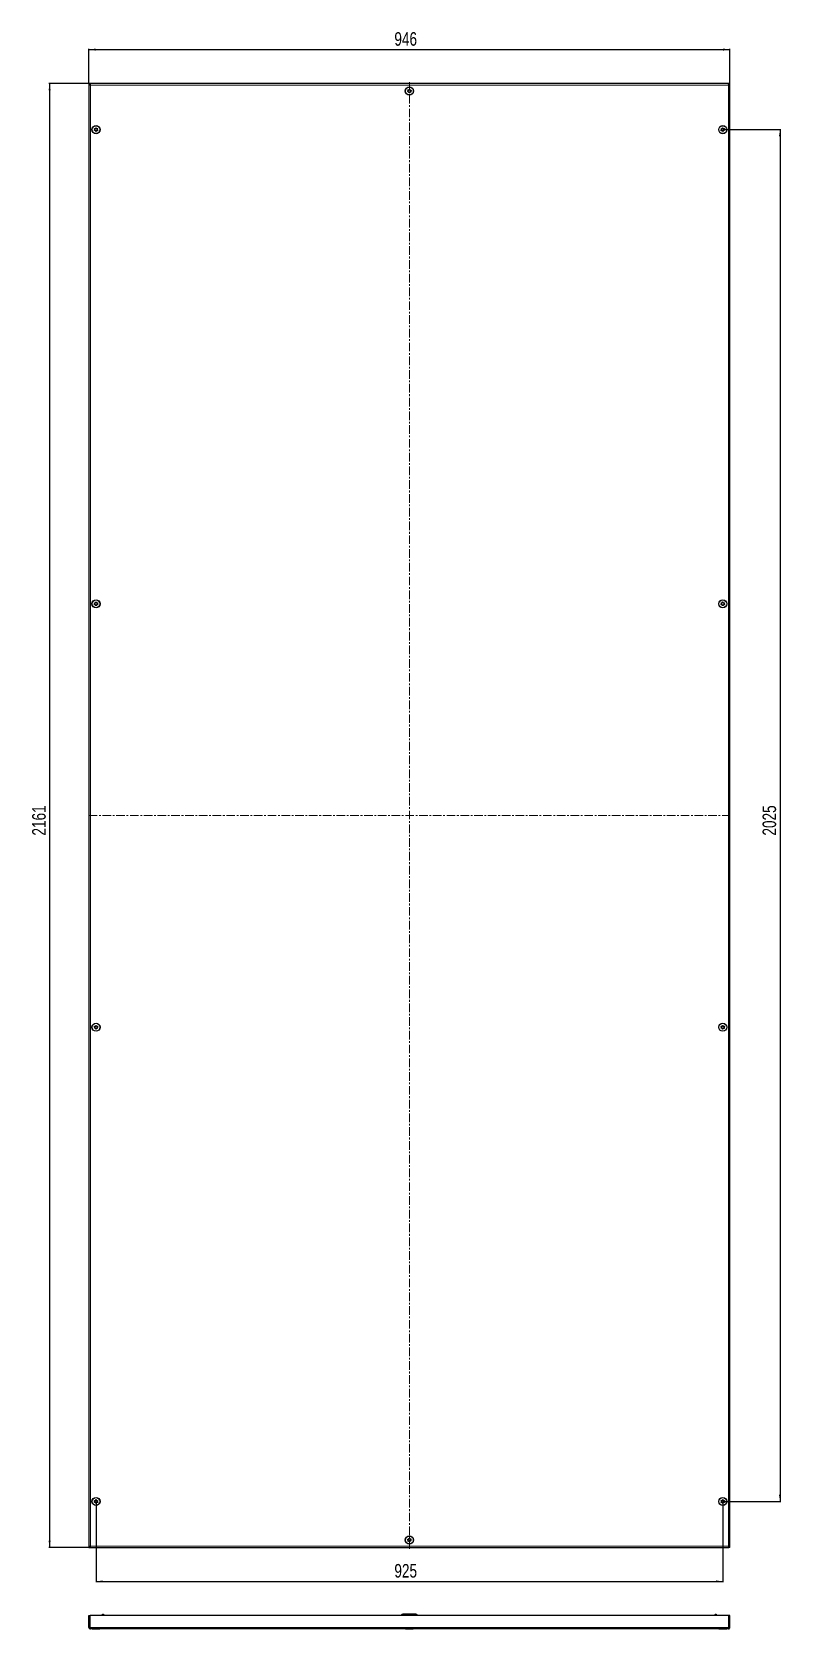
# Model space of a CAD drawing. Header units: millimetres. Extents: x -456 to 1943, y -979 to 1408.
# Drawn here: x -456 to 650, y -979 to 1379 of the extents above; entities that cross this region are included whole.
import ezdxf

# ---------------------------------------------------------------- set-up
doc = ezdxf.new("R2010")
doc.units = ezdxf.units.MM
doc.linetypes.add('CENTERX2', pattern=[20.32, 12.7, -2.54, 2.54, -2.54])
doc.layers.add('FORMAT', color=7, linetype='Continuous')
doc.styles.add('SLDTEXTSTYLE0', font='TXT', dxfattribs={"width": 0.75})
doc.dimstyles.new('SLDDIMSTYLE0', dxfattribs={"dimtxt": 20, "dimasz": 10, "dimexe": 0, "dimexo": 0.0625, "dimgap": 5, "dimtad": 2, "dimdec": 1, "dimrnd": 1e-09, "dimzin": 12, "dimdsep": 46, "dimtxsty": 'SLDTEXTSTYLE0', "dimsah": 1, "dimcen": 0.09, "dimadec": 0, "dimazin": 3, "dimtfac": 1, "dimtofl": 0, "dimtmove": 0, "dimatfit": 3, "dimfxl": 0, "dimfrac": 2, "dimtolj": 1, "dimtzin": 12, "dimarcsym": 0})

# ---------------------------------------------------------------- blocks, each defined once
blk = doc.blocks.new('_D')
at = {"layer": 'FORMAT'}
for p, q in [((-371.5, 1302.6), (-371.5, 1353.7)), ((-371.5, 1352.7), (574.5, 1352.7)), ((574.5, 1302.6), (574.5, 1353.7))]:
    blk.add_line(p, q, dxfattribs=at)
for points in [[(-371.5, 1352.7), (-361.5, 1351.2), (-361.5, 1354.3)], [(574.5, 1352.7), (564.5, 1354.3), (564.5, 1351.2)]]:
    blk.add_solid(points, dxfattribs=at)
at = {"layer": 'FORMAT', "insert": (79.3, 1378.5), "char_height": 20, "attachment_point": 1, "style": 'SLDTEXTSTYLE0'}
blk.add_mtext('946', dxfattribs=at)
blk = doc.blocks.new('_D_1')
at = {"layer": 'FORMAT'}
for p, q in [((-369.8, 1302.6), (-430.5, 1302.6)), ((-429.5, 1302.6), (-429.5, -858.4)), ((-369.8, -858.4), (-430.5, -858.4))]:
    blk.add_line(p, q, dxfattribs=at)
for points in [[(-429.5, 1302.6), (-431.1, 1292.6), (-428, 1292.6)], [(-429.5, -858.4), (-428, -848.4), (-431.1, -848.4)]]:
    blk.add_solid(points, dxfattribs=at)
at = {"layer": 'FORMAT', "insert": (-455.3, 192.5), "char_height": 20, "attachment_point": 1, "rotation": 90, "style": 'SLDTEXTSTYLE0'}
blk.add_mtext('2161', dxfattribs=at)
blk = doc.blocks.new('_D_2')
at = {"layer": 'FORMAT'}
for p, q in [((564, 1234.6), (649.5, 1234.6)), ((648.5, 1234.6), (648.5, -790.4)), ((564, -790.4), (649.5, -790.4))]:
    blk.add_line(p, q, dxfattribs=at)
for points in [[(648.5, 1234.6), (646.9, 1224.6), (650, 1224.6)], [(648.5, -790.4), (650, -780.4), (646.9, -780.4)]]:
    blk.add_solid(points, dxfattribs=at)
at = {"layer": 'FORMAT', "insert": (622.7, 192.5), "char_height": 20, "attachment_point": 1, "rotation": 90, "style": 'SLDTEXTSTYLE0'}
blk.add_mtext('2025', dxfattribs=at)
blk = doc.blocks.new('_D_3')
at = {"layer": 'FORMAT'}
for p, q in [((-361, -790.4), (-361, -909.6)), ((564, -790.4), (564, -909.6)), ((-361, -908.6), (564, -908.6))]:
    blk.add_line(p, q, dxfattribs=at)
for points in [[(-361, -908.6), (-351, -910.1), (-351, -907)], [(564, -908.6), (554, -907), (554, -910.1)]]:
    blk.add_solid(points, dxfattribs=at)
at = {"layer": 'FORMAT', "insert": (79.3, -882.8), "char_height": 20, "attachment_point": 1, "style": 'SLDTEXTSTYLE0'}
blk.add_mtext('925', dxfattribs=at)

msp = doc.modelspace()

# ---------------------------------------------------------------- linework, layer by layer
at = {"color": 7, "linetype": 'Continuous', "lineweight": 25}
for p, q in [((-371.53, 1302.58), (-371.53, -858.42)), ((-371.53, 1302.58), (-370.03, 1302.58)), ((572.77, 1302.58), (-369.83, 1302.58)), ((-369.83, 1301.46), (-369.83, 1302.58)), ((572.77, 1302.58), (572.77, 1301.46)), ((574.47, 1302.58), (572.97, 1302.58)), ((574.47, -858.42), (574.47, 1302.58)), ((-371.53, -858.42), (-370.03, -858.42)), ((-369.83, -857.31), (-369.83, -858.42)), ((-369.83, -858.42), (572.77, -858.42)), ((572.77, -858.42), (572.77, -857.3)), ((574.47, -858.42), (572.97, -858.42)), ((-371.53, -958.55), (-370.03, -958.55)), ((-371.53, -976.45), (-371.53, -958.55)), ((-370.03, -976.45), (-370.03, -958.55)), ((572.77, -958.55), (-369.83, -958.55)), ((-369.83, -976.45), (-369.83, -958.55)), ((-351.53, -957.05), (-350.53, -957.05)), ((-351.53, -958.55), (-351.53, -957.05)), ((-349.53, -958.05), (-350.53, -957.05)), ((-349.03, -958.05), (-349.53, -958.05)), ((-349.53, -958.05), (-349.53, -958.55)), ((110.97, -957.05), (91.97, -957.05)), ((551.97, -958.05), (552.47, -958.05)), ((553.47, -957.05), (552.47, -958.05)), ((552.47, -958.55), (552.47, -958.05)), ((553.47, -957.05), (554.47, -957.05)), ((554.47, -957.05), (554.47, -958.55)), ((572.77, -976.45), (572.77, -958.55)), ((574.47, -958.55), (572.97, -958.55)), ((572.97, -976.45), (572.97, -958.55)), ((574.47, -976.45), (574.47, -958.55)), ((-371.53, -976.45), (-370.03, -976.45)), ((572.37, -978.55), (-369.43, -978.55)), ((-366.81, -978.55), (-366.81, -978.81)), ((-363.82, -978.81), (-366.81, -978.81)), ((-355.24, -978.81), (-363.82, -978.81)), ((-355.24, -978.81), (-355.24, -978.55)), ((95.69, -978.55), (95.69, -978.8)), ((104.79, -978.8), (95.69, -978.8)), ((107.26, -978.8), (104.79, -978.8)), ((107.26, -978.8), (107.26, -978.55)), ((558.19, -978.55), (558.19, -978.81)), ((569.76, -978.81), (558.19, -978.81)), ((569.76, -978.81), (569.76, -978.55)), ((574.47, -976.45), (572.97, -976.45))]:
    msp.add_line(p, q, dxfattribs=at)
at = {"color": 8, "linetype": 'Continuous', "lineweight": 18}
for p, q in [((572.37, 1300.48), (-369.43, 1300.48)), ((-369.43, 1300.48), (-369.43, -856.32)), ((572.37, -856.32), (572.37, 1300.48)), ((-369.43, -856.32), (572.37, -856.32)), ((572.77, -976.45), (-369.83, -976.45))]:
    msp.add_line(p, q, dxfattribs=at)
at = {"color": 7, "linetype": 'Continuous', "lineweight": 25}
for centre, radius in [((101.47, 1291.58), 6), ((101.47, 1291.58), 5.79), ((101.47, 1291.58), 1.85), ((-361.03, 1234.58), 6), ((-361.03, 1234.58), 5.78), ((-361.03, 1234.58), 1.85), ((563.97, 1234.58), 6), ((563.97, 1234.58), 5.79), ((563.97, 1234.58), 1.85), ((-361.03, 534.58), 6), ((-361.03, 534.58), 5.79), ((-361.03, 534.58), 1.85), ((563.97, 534.58), 6), ((563.97, 534.58), 5.79), ((563.97, 534.58), 1.85), ((-361.03, -90.42), 6), ((-361.03, -90.42), 5.79), ((-361.03, -90.42), 1.85), ((563.97, -90.42), 6), ((563.97, -90.42), 5.79), ((563.97, -90.42), 1.85), ((-361.03, -790.42), 6), ((-361.03, -790.42), 5.79), ((-361.03, -790.42), 1.85), ((563.97, -790.42), 6), ((563.97, -790.42), 5.79), ((563.97, -790.42), 1.85), ((101.47, -847.42), 6), ((101.47, -847.42), 5.79), ((101.47, -847.42), 1.85)]:
    msp.add_circle(centre, radius, dxfattribs=at)
for centre, start, end in [((91.97, -960.05), 90, 150), ((110.97, -960.05), 30, 90)]:
    msp.add_arc(centre, 3, start, end, dxfattribs=at)
for points, knots in [([(-371.53, 1302.58), (-371.5, 1302.4), (-371.43, 1302.04), (-370.93, 1301.51), (-370.23, 1300.99), (-369.69, 1300.64), (-369.43, 1300.48)], [0, 0, 0, 0, 0.2547568, 0.5096489, 0.7645419, 1, 1, 1, 1]), ([(-370.03, 1302.58), (-370.03, 1302.53), (-370.03, 1302.4), (-370.01, 1302.22), (-369.98, 1302.03), (-369.94, 1301.85), (-369.9, 1301.67), (-369.84, 1301.48), (-369.77, 1301.29), (-369.7, 1301.1), (-369.61, 1300.88), (-369.52, 1300.68), (-369.46, 1300.54), (-369.43, 1300.48)], [0, 0, 0, 0, 0.0646097, 0.1943602, 0.2595315, 0.3241372, 0.4538797, 0.5190469, 0.5980031, 0.7169187, 0.7959773, 0.9175077, 1, 1, 1, 1]), ([(572.37, 1300.48), (572.65, 1300.66), (573.21, 1301.01), (573.92, 1301.55), (574.38, 1302.07), (574.44, 1302.41), (574.47, 1302.58)], [0, 0, 0, 0, 0.2547527, 0.5096447, 0.7645377, 1, 1, 1, 1]), ([(572.37, 1300.48), (572.39, 1300.52), (572.45, 1300.66), (572.53, 1300.84), (572.61, 1301.02), (572.68, 1301.2), (572.75, 1301.39), (572.81, 1301.58), (572.86, 1301.76), (572.91, 1301.96), (572.95, 1302.18), (572.97, 1302.38), (572.97, 1302.52), (572.97, 1302.58)], [0, 0, 0, 0, 0.0646097, 0.19436016, 0.25953147, 0.32413722, 0.45387968, 0.51904693, 0.59800307, 0.71691873, 0.79597726, 0.91750766, 1, 1, 1, 1]), ([(103.76, 1289.97), (103.77, 1289.98), (103.78, 1290.01), (103.78, 1290.07), (103.74, 1290.2), (103.56, 1290.55), (103.31, 1291.03), (103.34, 1291.66), (103.61, 1292.1), (103.85, 1292.41), (103.98, 1292.61), (104.01, 1292.7), (104.02, 1292.74), (104.01, 1292.77), (103.98, 1292.79), (103.92, 1292.83), (103.66, 1292.87), (103.18, 1292.87), (102.49, 1293.03), (102.1, 1293.63), (101.94, 1294.07), (101.81, 1294.31), (101.75, 1294.36), (101.73, 1294.37), (101.69, 1294.37), (101.66, 1294.36), (101.63, 1294.33), (101.57, 1294.27), (101.44, 1294.09), (101.23, 1293.76), (100.91, 1293.36), (100.33, 1293.12), (99.79, 1293.19), (99.4, 1293.24), (99.25, 1293.23), (99.2, 1293.21), (99.17, 1293.18), (99.16, 1293.15), (99.16, 1293.09), (99.21, 1292.95), (99.38, 1292.61), (99.63, 1292.13), (99.6, 1291.5), (99.34, 1291.06), (99.1, 1290.75), (98.96, 1290.55), (98.93, 1290.46), (98.92, 1290.42), (98.94, 1290.39), (98.96, 1290.36), (99.02, 1290.33), (99.28, 1290.29), (99.76, 1290.29), (100.45, 1290.12), (100.84, 1289.53), (101, 1289.08), (101.13, 1288.85), (101.19, 1288.8), (101.22, 1288.79), (101.25, 1288.79), (101.28, 1288.8), (101.32, 1288.83), (101.37, 1288.89), (101.51, 1289.07), (101.71, 1289.39), (102.03, 1289.8), (102.62, 1290.04), (103.15, 1289.97), (103.54, 1289.92), (103.69, 1289.93), (103.74, 1289.95), (103.76, 1289.97), (103.76, 1289.97)], [0, 0, 0, 0, 0.0020087, 0.00442, 0.0093647, 0.0255282, 0.0677053, 0.0957862, 0.1246456, 0.1503415, 0.1605194, 0.1633943, 0.1656965, 0.1672448, 0.1688741, 0.1707699, 0.1786058, 0.2119941, 0.2499945, 0.2879948, 0.3213831, 0.329219, 0.3311148, 0.3327441, 0.3342924, 0.3362166, 0.3385353, 0.3413178, 0.349662, 0.3753578, 0.4042173, 0.4322982, 0.4744753, 0.4906388, 0.4966691, 0.49844, 0.5, 0.5020087, 0.50442, 0.5093647, 0.5255282, 0.5677053, 0.5957862, 0.6246456, 0.6503415, 0.6605194, 0.6633943, 0.6656965, 0.6672448, 0.6688741, 0.6707699, 0.6786058, 0.7119941, 0.7499945, 0.7879948, 0.8213831, 0.829219, 0.8311148, 0.8327441, 0.8342924, 0.8362166, 0.8385353, 0.8413178, 0.849662, 0.8753578, 0.9042173, 0.9322982, 0.9744753, 0.9906388, 0.9966691, 0.99844, 1, 1, 1, 1]), ([(-358.58, 1235.93), (-358.58, 1235.94), (-358.6, 1235.96), (-358.66, 1235.98), (-358.8, 1236.01), (-359.18, 1236), (-359.72, 1235.99), (-360.28, 1236.29), (-360.56, 1236.73), (-360.73, 1237.08), (-360.85, 1237.29), (-360.91, 1237.35), (-360.95, 1237.38), (-360.98, 1237.38), (-361.01, 1237.37), (-361.07, 1237.33), (-361.22, 1237.11), (-361.43, 1236.68), (-361.89, 1236.13), (-362.59, 1236.04), (-363.06, 1236.1), (-363.33, 1236.08), (-363.4, 1236.06), (-363.42, 1236.04), (-363.44, 1236.01), (-363.44, 1235.97), (-363.43, 1235.93), (-363.4, 1235.85), (-363.3, 1235.65), (-363.1, 1235.33), (-362.88, 1234.86), (-362.91, 1234.23), (-363.22, 1233.78), (-363.43, 1233.45), (-363.49, 1233.31), (-363.49, 1233.26), (-363.48, 1233.22), (-363.46, 1233.2), (-363.4, 1233.17), (-363.26, 1233.15), (-362.87, 1233.16), (-362.33, 1233.17), (-361.78, 1232.87), (-361.5, 1232.43), (-361.33, 1232.08), (-361.21, 1231.87), (-361.15, 1231.8), (-361.11, 1231.78), (-361.08, 1231.78), (-361.05, 1231.79), (-360.99, 1231.83), (-360.83, 1232.05), (-360.63, 1232.48), (-360.17, 1233.02), (-359.47, 1233.11), (-358.99, 1233.06), (-358.73, 1233.07), (-358.66, 1233.1), (-358.64, 1233.12), (-358.62, 1233.15), (-358.62, 1233.18), (-358.63, 1233.23), (-358.66, 1233.3), (-358.76, 1233.5), (-358.96, 1233.83), (-359.18, 1234.3), (-359.14, 1234.93), (-358.84, 1235.38), (-358.63, 1235.71), (-358.57, 1235.84), (-358.57, 1235.9), (-358.57, 1235.92), (-358.58, 1235.93)], [0, 0, 0, 0, 0.00200873, 0.00442003, 0.00936469, 0.02552819, 0.06770529, 0.09578618, 0.12464563, 0.1503415, 0.16051935, 0.16339425, 0.16569651, 0.16724481, 0.16887414, 0.1707699, 0.17860577, 0.21199411, 0.24999446, 0.2879948, 0.32138314, 0.32921901, 0.33111477, 0.3327441, 0.3342924, 0.33621663, 0.33853534, 0.3413178, 0.34966197, 0.37535784, 0.40421729, 0.43229818, 0.47447528, 0.49063878, 0.4966691, 0.49844005, 0.5, 0.50200873, 0.50442003, 0.50936469, 0.52552819, 0.56770529, 0.59578618, 0.62464563, 0.6503415, 0.66051935, 0.66339425, 0.66569651, 0.66724481, 0.66887414, 0.6707699, 0.67860577, 0.71199411, 0.74999446, 0.7879948, 0.82138314, 0.82921901, 0.83111477, 0.8327441, 0.8342924, 0.83621663, 0.83853534, 0.8413178, 0.84966197, 0.87535784, 0.90421729, 0.93229818, 0.97447528, 0.99063878, 0.9966691, 0.99844005, 1, 1, 1, 1]), ([(561.52, 1235.93), (561.51, 1235.92), (561.5, 1235.89), (561.51, 1235.83), (561.57, 1235.7), (561.79, 1235.38), (562.08, 1234.93), (562.12, 1234.3), (561.9, 1233.83), (561.7, 1233.49), (561.59, 1233.28), (561.56, 1233.19), (561.56, 1233.15), (561.58, 1233.12), (561.6, 1233.1), (561.67, 1233.07), (561.94, 1233.06), (562.41, 1233.11), (563.11, 1233.02), (563.57, 1232.48), (563.78, 1232.05), (563.93, 1231.83), (563.99, 1231.79), (564.02, 1231.78), (564.05, 1231.78), (564.08, 1231.8), (564.11, 1231.83), (564.16, 1231.89), (564.28, 1232.09), (564.44, 1232.43), (564.72, 1232.87), (565.27, 1233.17), (565.82, 1233.16), (566.21, 1233.15), (566.36, 1233.18), (566.41, 1233.2), (566.43, 1233.23), (566.44, 1233.27), (566.43, 1233.32), (566.37, 1233.46), (566.16, 1233.78), (565.86, 1234.23), (565.82, 1234.86), (566.04, 1235.33), (566.24, 1235.66), (566.36, 1235.87), (566.38, 1235.96), (566.38, 1236.01), (566.36, 1236.04), (566.34, 1236.06), (566.27, 1236.08), (566.01, 1236.1), (565.53, 1236.04), (564.83, 1236.13), (564.37, 1236.68), (564.17, 1237.11), (564.01, 1237.33), (563.95, 1237.37), (563.92, 1237.38), (563.89, 1237.38), (563.86, 1237.36), (563.83, 1237.33), (563.78, 1237.27), (563.67, 1237.07), (563.5, 1236.73), (563.22, 1236.29), (562.67, 1235.99), (562.13, 1236), (561.73, 1236.01), (561.59, 1235.98), (561.54, 1235.95), (561.52, 1235.94), (561.52, 1235.93)], [0, 0, 0, 0, 0.0020087, 0.00442, 0.0093647, 0.0255282, 0.0677053, 0.0957862, 0.1246456, 0.1503415, 0.1605194, 0.1633943, 0.1656965, 0.1672448, 0.1688741, 0.1707699, 0.1786058, 0.2119941, 0.2499945, 0.2879948, 0.3213831, 0.329219, 0.3311148, 0.3327441, 0.3342924, 0.3362166, 0.3385353, 0.3413178, 0.349662, 0.3753578, 0.4042173, 0.4322982, 0.4744753, 0.4906388, 0.4966691, 0.49844, 0.5, 0.5020087, 0.50442, 0.5093647, 0.5255282, 0.5677053, 0.5957862, 0.6246456, 0.6503415, 0.6605194, 0.6633943, 0.6656965, 0.6672448, 0.6688741, 0.6707699, 0.6786058, 0.7119941, 0.7499945, 0.7879948, 0.8213831, 0.829219, 0.8311148, 0.8327441, 0.8342924, 0.8362166, 0.8385353, 0.8413178, 0.849662, 0.8753578, 0.9042173, 0.9322982, 0.9744753, 0.9906388, 0.9966691, 0.99844, 1, 1, 1, 1]), ([(-358.58, 535.93), (-358.58, 535.94), (-358.6, 535.96), (-358.66, 535.98), (-358.8, 536.01), (-359.18, 536), (-359.72, 535.99), (-360.28, 536.29), (-360.56, 536.73), (-360.73, 537.08), (-360.85, 537.29), (-360.91, 537.35), (-360.95, 537.38), (-360.98, 537.38), (-361.01, 537.37), (-361.07, 537.33), (-361.22, 537.11), (-361.43, 536.68), (-361.89, 536.13), (-362.59, 536.04), (-363.06, 536.1), (-363.33, 536.08), (-363.4, 536.06), (-363.42, 536.04), (-363.44, 536.01), (-363.44, 535.97), (-363.43, 535.93), (-363.4, 535.85), (-363.3, 535.65), (-363.1, 535.33), (-362.88, 534.86), (-362.91, 534.23), (-363.22, 533.78), (-363.43, 533.45), (-363.49, 533.31), (-363.49, 533.26), (-363.48, 533.22), (-363.46, 533.2), (-363.4, 533.17), (-363.26, 533.15), (-362.87, 533.16), (-362.33, 533.17), (-361.78, 532.87), (-361.5, 532.43), (-361.33, 532.08), (-361.21, 531.87), (-361.15, 531.8), (-361.11, 531.78), (-361.08, 531.78), (-361.05, 531.79), (-360.99, 531.83), (-360.83, 532.05), (-360.63, 532.48), (-360.17, 533.02), (-359.47, 533.11), (-358.99, 533.06), (-358.73, 533.07), (-358.66, 533.1), (-358.64, 533.12), (-358.62, 533.15), (-358.62, 533.18), (-358.63, 533.23), (-358.66, 533.3), (-358.76, 533.5), (-358.96, 533.83), (-359.18, 534.3), (-359.14, 534.93), (-358.84, 535.38), (-358.63, 535.71), (-358.57, 535.84), (-358.57, 535.9), (-358.57, 535.92), (-358.58, 535.93)], [0, 0, 0, 0, 0.0020087, 0.00442, 0.0093647, 0.0255282, 0.0677053, 0.0957862, 0.1246456, 0.1503415, 0.1605194, 0.1633943, 0.1656965, 0.1672448, 0.1688741, 0.1707699, 0.1786058, 0.2119941, 0.2499945, 0.2879948, 0.3213831, 0.329219, 0.3311148, 0.3327441, 0.3342924, 0.3362166, 0.3385353, 0.3413178, 0.349662, 0.3753578, 0.4042173, 0.4322982, 0.4744753, 0.4906388, 0.4966691, 0.49844, 0.5, 0.5020087, 0.50442, 0.5093647, 0.5255282, 0.5677053, 0.5957862, 0.6246456, 0.6503415, 0.6605194, 0.6633943, 0.6656965, 0.6672448, 0.6688741, 0.6707699, 0.6786058, 0.7119941, 0.7499945, 0.7879948, 0.8213831, 0.829219, 0.8311148, 0.8327441, 0.8342924, 0.8362166, 0.8385353, 0.8413178, 0.849662, 0.8753578, 0.9042173, 0.9322982, 0.9744753, 0.9906388, 0.9966691, 0.99844, 1, 1, 1, 1]), ([(561.52, 535.93), (561.51, 535.92), (561.5, 535.89), (561.51, 535.83), (561.57, 535.7), (561.79, 535.38), (562.08, 534.93), (562.12, 534.3), (561.9, 533.83), (561.7, 533.49), (561.59, 533.28), (561.56, 533.19), (561.56, 533.15), (561.58, 533.12), (561.6, 533.1), (561.67, 533.07), (561.94, 533.06), (562.41, 533.11), (563.11, 533.02), (563.57, 532.48), (563.78, 532.05), (563.93, 531.83), (563.99, 531.79), (564.02, 531.78), (564.05, 531.78), (564.08, 531.8), (564.11, 531.83), (564.16, 531.89), (564.28, 532.09), (564.44, 532.43), (564.72, 532.87), (565.27, 533.17), (565.82, 533.16), (566.21, 533.15), (566.36, 533.18), (566.41, 533.2), (566.43, 533.23), (566.44, 533.27), (566.43, 533.32), (566.37, 533.46), (566.16, 533.78), (565.86, 534.23), (565.82, 534.86), (566.04, 535.33), (566.24, 535.66), (566.36, 535.87), (566.38, 535.96), (566.38, 536.01), (566.36, 536.04), (566.34, 536.06), (566.27, 536.08), (566.01, 536.1), (565.53, 536.04), (564.83, 536.13), (564.37, 536.68), (564.17, 537.11), (564.01, 537.33), (563.95, 537.37), (563.92, 537.38), (563.89, 537.38), (563.86, 537.36), (563.83, 537.33), (563.78, 537.27), (563.67, 537.07), (563.5, 536.73), (563.22, 536.29), (562.67, 535.99), (562.13, 536), (561.73, 536.01), (561.59, 535.98), (561.54, 535.95), (561.52, 535.94), (561.52, 535.93)], [0, 0, 0, 0, 0.0020087, 0.00442, 0.0093647, 0.0255282, 0.0677053, 0.0957862, 0.1246456, 0.1503415, 0.1605194, 0.1633943, 0.1656965, 0.1672448, 0.1688741, 0.1707699, 0.1786058, 0.2119941, 0.2499945, 0.2879948, 0.3213831, 0.329219, 0.3311148, 0.3327441, 0.3342924, 0.3362166, 0.3385353, 0.3413178, 0.349662, 0.3753578, 0.4042173, 0.4322982, 0.4744753, 0.4906388, 0.4966691, 0.49844, 0.5, 0.5020087, 0.50442, 0.5093647, 0.5255282, 0.5677053, 0.5957862, 0.6246456, 0.6503415, 0.6605194, 0.6633943, 0.6656965, 0.6672448, 0.6688741, 0.6707699, 0.6786058, 0.7119941, 0.7499945, 0.7879948, 0.8213831, 0.829219, 0.8311148, 0.8327441, 0.8342924, 0.8362166, 0.8385353, 0.8413178, 0.849662, 0.8753578, 0.9042173, 0.9322982, 0.9744753, 0.9906388, 0.9966691, 0.99844, 1, 1, 1, 1]), ([(-358.58, -91.77), (-358.57, -91.76), (-358.56, -91.73), (-358.57, -91.68), (-358.63, -91.54), (-358.84, -91.22), (-359.14, -90.77), (-359.18, -90.14), (-358.96, -89.67), (-358.76, -89.34), (-358.64, -89.13), (-358.62, -89.04), (-358.62, -88.99), (-358.64, -88.96), (-358.66, -88.94), (-358.73, -88.92), (-358.99, -88.9), (-359.47, -88.96), (-360.17, -88.87), (-360.63, -88.32), (-360.83, -87.89), (-360.99, -87.67), (-361.05, -87.63), (-361.08, -87.62), (-361.11, -87.62), (-361.14, -87.64), (-361.17, -87.67), (-361.22, -87.73), (-361.33, -87.93), (-361.5, -88.27), (-361.78, -88.71), (-362.33, -89.02), (-362.88, -89), (-363.27, -89), (-363.41, -89.02), (-363.46, -89.05), (-363.49, -89.07), (-363.49, -89.11), (-363.49, -89.17), (-363.43, -89.3), (-363.21, -89.62), (-362.92, -90.07), (-362.88, -90.7), (-363.1, -91.17), (-363.3, -91.51), (-363.41, -91.72), (-363.44, -91.81), (-363.44, -91.85), (-363.42, -91.88), (-363.4, -91.9), (-363.33, -91.93), (-363.06, -91.94), (-362.59, -91.89), (-361.89, -91.98), (-361.43, -92.52), (-361.22, -92.95), (-361.07, -93.17), (-361.01, -93.21), (-360.98, -93.22), (-360.95, -93.22), (-360.92, -93.2), (-360.89, -93.17), (-360.84, -93.11), (-360.72, -92.91), (-360.56, -92.57), (-360.28, -92.13), (-359.73, -91.83), (-359.18, -91.84), (-358.79, -91.85), (-358.65, -91.82), (-358.59, -91.8), (-358.58, -91.78), (-358.58, -91.77)], [0, 0, 0, 0, 0.0020087, 0.00442, 0.0093647, 0.0255282, 0.0677053, 0.0957862, 0.1246456, 0.1503415, 0.1605194, 0.1633943, 0.1656965, 0.1672448, 0.1688741, 0.1707699, 0.1786058, 0.2119941, 0.2499945, 0.2879948, 0.3213831, 0.329219, 0.3311148, 0.3327441, 0.3342924, 0.3362166, 0.3385353, 0.3413178, 0.349662, 0.3753578, 0.4042173, 0.4322982, 0.4744753, 0.4906388, 0.4966691, 0.49844, 0.5, 0.5020087, 0.50442, 0.5093647, 0.5255282, 0.5677053, 0.5957862, 0.6246456, 0.6503415, 0.6605194, 0.6633943, 0.6656965, 0.6672448, 0.6688741, 0.6707699, 0.6786058, 0.7119941, 0.7499945, 0.7879948, 0.8213831, 0.829219, 0.8311148, 0.8327441, 0.8342924, 0.8362166, 0.8385353, 0.8413178, 0.849662, 0.8753578, 0.9042173, 0.9322982, 0.9744753, 0.9906388, 0.9966691, 0.99844, 1, 1, 1, 1]), ([(561.52, -91.77), (561.53, -91.78), (561.54, -91.8), (561.6, -91.82), (561.74, -91.85), (562.13, -91.84), (562.67, -91.83), (563.22, -92.13), (563.5, -92.57), (563.67, -92.92), (563.79, -93.13), (563.85, -93.2), (563.89, -93.22), (563.92, -93.22), (563.95, -93.21), (564.01, -93.17), (564.17, -92.95), (564.37, -92.52), (564.83, -91.98), (565.53, -91.89), (566.01, -91.94), (566.27, -91.93), (566.34, -91.9), (566.36, -91.88), (566.38, -91.85), (566.38, -91.82), (566.37, -91.77), (566.34, -91.7), (566.24, -91.5), (566.04, -91.17), (565.82, -90.7), (565.86, -90.07), (566.16, -89.62), (566.37, -89.29), (566.43, -89.16), (566.43, -89.1), (566.42, -89.07), (566.4, -89.04), (566.34, -89.02), (566.2, -88.99), (565.82, -89), (565.27, -89.01), (564.72, -88.71), (564.44, -88.27), (564.27, -87.92), (564.15, -87.71), (564.09, -87.65), (564.05, -87.62), (564.02, -87.62), (563.99, -87.63), (563.93, -87.67), (563.78, -87.89), (563.57, -88.32), (563.11, -88.87), (562.41, -88.96), (561.94, -88.9), (561.67, -88.92), (561.6, -88.94), (561.58, -88.96), (561.56, -88.99), (561.56, -89.03), (561.57, -89.07), (561.6, -89.15), (561.7, -89.35), (561.9, -89.67), (562.12, -90.14), (562.09, -90.77), (561.78, -91.22), (561.57, -91.55), (561.51, -91.68), (561.51, -91.74), (561.51, -91.76), (561.52, -91.77)], [0, 0, 0, 0, 0.0020087, 0.00442, 0.0093647, 0.0255282, 0.0677053, 0.0957862, 0.1246456, 0.1503415, 0.1605194, 0.1633943, 0.1656965, 0.1672448, 0.1688741, 0.1707699, 0.1786058, 0.2119941, 0.2499945, 0.2879948, 0.3213831, 0.329219, 0.3311148, 0.3327441, 0.3342924, 0.3362166, 0.3385353, 0.3413178, 0.349662, 0.3753578, 0.4042173, 0.4322982, 0.4744753, 0.4906388, 0.4966691, 0.49844, 0.5, 0.5020087, 0.50442, 0.5093647, 0.5255282, 0.5677053, 0.5957862, 0.6246456, 0.6503415, 0.6605194, 0.6633943, 0.6656965, 0.6672448, 0.6688741, 0.6707699, 0.6786058, 0.7119941, 0.7499945, 0.7879948, 0.8213831, 0.829219, 0.8311148, 0.8327441, 0.8342924, 0.8362166, 0.8385353, 0.8413178, 0.849662, 0.8753578, 0.9042173, 0.9322982, 0.9744753, 0.9906388, 0.9966691, 0.99844, 1, 1, 1, 1]), ([(-358.58, -791.77), (-358.57, -791.76), (-358.56, -791.73), (-358.57, -791.68), (-358.63, -791.54), (-358.84, -791.22), (-359.14, -790.77), (-359.18, -790.14), (-358.96, -789.67), (-358.76, -789.34), (-358.64, -789.13), (-358.62, -789.04), (-358.62, -788.99), (-358.64, -788.96), (-358.66, -788.94), (-358.73, -788.92), (-358.99, -788.9), (-359.47, -788.96), (-360.17, -788.87), (-360.63, -788.32), (-360.83, -787.89), (-360.99, -787.67), (-361.05, -787.63), (-361.08, -787.62), (-361.11, -787.62), (-361.14, -787.64), (-361.17, -787.67), (-361.22, -787.73), (-361.33, -787.93), (-361.5, -788.27), (-361.78, -788.71), (-362.33, -789.02), (-362.88, -789), (-363.27, -789), (-363.41, -789.02), (-363.46, -789.05), (-363.49, -789.07), (-363.49, -789.11), (-363.49, -789.17), (-363.43, -789.3), (-363.21, -789.62), (-362.92, -790.07), (-362.88, -790.7), (-363.1, -791.17), (-363.3, -791.51), (-363.41, -791.72), (-363.44, -791.81), (-363.44, -791.85), (-363.42, -791.88), (-363.4, -791.9), (-363.33, -791.93), (-363.06, -791.94), (-362.59, -791.89), (-361.89, -791.98), (-361.43, -792.52), (-361.22, -792.95), (-361.07, -793.17), (-361.01, -793.21), (-360.98, -793.22), (-360.95, -793.22), (-360.92, -793.2), (-360.89, -793.17), (-360.84, -793.11), (-360.72, -792.91), (-360.56, -792.57), (-360.28, -792.13), (-359.73, -791.83), (-359.18, -791.84), (-358.79, -791.85), (-358.65, -791.82), (-358.59, -791.8), (-358.58, -791.78), (-358.58, -791.77)], [0, 0, 0, 0, 0.0020087, 0.00442, 0.0093647, 0.0255282, 0.0677053, 0.0957862, 0.1246456, 0.1503415, 0.1605194, 0.1633943, 0.1656965, 0.1672448, 0.1688741, 0.1707699, 0.1786058, 0.2119941, 0.2499945, 0.2879948, 0.3213831, 0.329219, 0.3311148, 0.3327441, 0.3342924, 0.3362166, 0.3385353, 0.3413178, 0.349662, 0.3753578, 0.4042173, 0.4322982, 0.4744753, 0.4906388, 0.4966691, 0.49844, 0.5, 0.5020087, 0.50442, 0.5093647, 0.5255282, 0.5677053, 0.5957862, 0.6246456, 0.6503415, 0.6605194, 0.6633943, 0.6656965, 0.6672448, 0.6688741, 0.6707699, 0.6786058, 0.7119941, 0.7499945, 0.7879948, 0.8213831, 0.829219, 0.8311148, 0.8327441, 0.8342924, 0.8362166, 0.8385353, 0.8413178, 0.849662, 0.8753578, 0.9042173, 0.9322982, 0.9744753, 0.9906388, 0.9966691, 0.99844, 1, 1, 1, 1]), ([(561.52, -791.77), (561.53, -791.78), (561.54, -791.8), (561.6, -791.82), (561.74, -791.85), (562.13, -791.84), (562.67, -791.83), (563.22, -792.13), (563.5, -792.57), (563.67, -792.92), (563.79, -793.13), (563.85, -793.2), (563.89, -793.22), (563.92, -793.22), (563.95, -793.21), (564.01, -793.17), (564.17, -792.95), (564.37, -792.52), (564.83, -791.98), (565.53, -791.89), (566.01, -791.94), (566.27, -791.93), (566.34, -791.9), (566.36, -791.88), (566.38, -791.85), (566.38, -791.82), (566.37, -791.77), (566.34, -791.7), (566.24, -791.5), (566.04, -791.17), (565.82, -790.7), (565.86, -790.07), (566.16, -789.62), (566.37, -789.29), (566.43, -789.16), (566.43, -789.1), (566.42, -789.07), (566.4, -789.04), (566.34, -789.02), (566.2, -788.99), (565.82, -789), (565.27, -789.01), (564.72, -788.71), (564.44, -788.27), (564.27, -787.92), (564.15, -787.71), (564.09, -787.65), (564.05, -787.62), (564.02, -787.62), (563.99, -787.63), (563.93, -787.67), (563.78, -787.89), (563.57, -788.32), (563.11, -788.87), (562.41, -788.96), (561.94, -788.9), (561.67, -788.92), (561.6, -788.94), (561.58, -788.96), (561.56, -788.99), (561.56, -789.03), (561.57, -789.07), (561.6, -789.15), (561.7, -789.35), (561.9, -789.67), (562.12, -790.14), (562.09, -790.77), (561.78, -791.22), (561.57, -791.55), (561.51, -791.68), (561.51, -791.74), (561.51, -791.76), (561.52, -791.77)], [0, 0, 0, 0, 0.00200873, 0.00442003, 0.00936469, 0.02552819, 0.06770529, 0.09578618, 0.12464563, 0.1503415, 0.16051935, 0.16339425, 0.16569651, 0.16724481, 0.16887414, 0.1707699, 0.17860577, 0.21199411, 0.24999446, 0.2879948, 0.32138314, 0.32921901, 0.33111477, 0.3327441, 0.3342924, 0.33621663, 0.33853534, 0.3413178, 0.34966197, 0.37535784, 0.40421729, 0.43229818, 0.47447528, 0.49063878, 0.4966691, 0.49844005, 0.5, 0.50200873, 0.50442003, 0.50936469, 0.52552819, 0.56770529, 0.59578618, 0.62464563, 0.6503415, 0.66051935, 0.66339425, 0.66569651, 0.66724481, 0.66887414, 0.6707699, 0.67860577, 0.71199411, 0.74999446, 0.7879948, 0.82138314, 0.82921901, 0.83111477, 0.8327441, 0.8342924, 0.83621663, 0.83853534, 0.8413178, 0.84966197, 0.87535784, 0.90421729, 0.93229818, 0.97447528, 0.99063878, 0.9966691, 0.99844005, 1, 1, 1, 1]), ([(103.76, -845.81), (103.76, -845.81), (103.74, -845.79), (103.68, -845.77), (103.54, -845.76), (103.15, -845.81), (102.62, -845.88), (102.03, -845.64), (101.71, -845.24), (101.5, -844.9), (101.36, -844.71), (101.29, -844.65), (101.25, -844.63), (101.22, -844.63), (101.19, -844.64), (101.13, -844.69), (101, -844.93), (100.84, -845.37), (100.45, -845.97), (99.76, -846.13), (99.28, -846.13), (99.02, -846.17), (98.96, -846.21), (98.94, -846.23), (98.92, -846.26), (98.93, -846.29), (98.94, -846.34), (98.97, -846.41), (99.1, -846.6), (99.34, -846.9), (99.6, -847.34), (99.63, -847.97), (99.38, -848.45), (99.2, -848.8), (99.16, -848.94), (99.16, -849), (99.18, -849.03), (99.21, -849.06), (99.26, -849.07), (99.41, -849.08), (99.79, -849.03), (100.33, -848.96), (100.91, -849.2), (101.23, -849.61), (101.44, -849.94), (101.58, -850.13), (101.65, -850.19), (101.69, -850.21), (101.73, -850.21), (101.75, -850.2), (101.81, -850.15), (101.94, -849.92), (102.1, -849.47), (102.49, -848.88), (103.18, -848.71), (103.66, -848.71), (103.92, -848.67), (103.98, -848.64), (104.01, -848.61), (104.02, -848.58), (104.02, -848.55), (104, -848.51), (103.97, -848.43), (103.84, -848.25), (103.61, -847.94), (103.34, -847.5), (103.31, -846.87), (103.56, -846.39), (103.74, -846.04), (103.78, -845.9), (103.78, -845.84), (103.77, -845.82), (103.76, -845.81)], [0, 0, 0, 0, 0.00200873, 0.00442003, 0.00936469, 0.02552819, 0.06770529, 0.09578618, 0.12464563, 0.1503415, 0.16051935, 0.16339425, 0.16569651, 0.16724481, 0.16887414, 0.1707699, 0.17860577, 0.21199411, 0.24999446, 0.2879948, 0.32138314, 0.32921901, 0.33111477, 0.3327441, 0.3342924, 0.33621663, 0.33853534, 0.3413178, 0.34966197, 0.37535784, 0.40421729, 0.43229818, 0.47447528, 0.49063878, 0.4966691, 0.49844005, 0.5, 0.50200873, 0.50442003, 0.50936469, 0.52552819, 0.56770529, 0.59578618, 0.62464563, 0.6503415, 0.66051935, 0.66339425, 0.66569651, 0.66724481, 0.66887414, 0.6707699, 0.67860577, 0.71199411, 0.74999446, 0.7879948, 0.82138314, 0.82921901, 0.83111477, 0.8327441, 0.8342924, 0.83621663, 0.83853534, 0.8413178, 0.84966197, 0.87535784, 0.90421729, 0.93229818, 0.97447528, 0.99063878, 0.9966691, 0.99844005, 1, 1, 1, 1]), ([(572.97, -858.42), (572.97, -858.38), (572.97, -858.24), (572.95, -858.06), (572.92, -857.88), (572.89, -857.7), (572.84, -857.51), (572.78, -857.32), (572.72, -857.14), (572.64, -856.94), (572.55, -856.72), (572.46, -856.52), (572.4, -856.38), (572.37, -856.32)], [0, 0, 0, 0, 0.0646097, 0.1943602, 0.2595315, 0.3241372, 0.4538797, 0.5190469, 0.5980031, 0.7169187, 0.7959773, 0.9175077, 1, 1, 1, 1]), ([(574.47, -858.42), (574.44, -858.24), (574.37, -857.89), (573.87, -857.35), (573.17, -856.83), (572.63, -856.49), (572.37, -856.32)], [0, 0, 0, 0, 0.2547568, 0.5096489, 0.7645419, 1, 1, 1, 1]), ([(-349.53, -958.05), (-349.51, -958.15), (-349.47, -958.31), (-349.23, -958.48), (-349.12, -958.55)], [0, 0, 0, 0, 0.5741301, 1, 1, 1, 1]), ([(-349.03, -958.05), (-349.01, -958.15), (-348.97, -958.3), (-348.83, -958.47), (-348.75, -958.54), (-348.73, -958.55)], [0, 0, 0, 0, 0.6029704, 0.9179315, 1, 1, 1, 1]), ([(551.66, -958.55), (551.73, -958.49), (551.86, -958.38), (551.95, -958.21), (551.96, -958.1), (551.97, -958.05)], [0, 0, 0, 0, 0.3603654, 0.6750686, 1, 1, 1, 1]), ([(552.06, -958.55), (552.14, -958.49), (552.38, -958.34), (552.46, -958.18), (552.47, -958.07), (552.47, -958.05)], [0, 0, 0, 0, 0.3313457, 0.9052264, 1, 1, 1, 1]), ([(-371.53, -976.45), (-371.5, -976.73), (-371.43, -977.29), (-370.93, -977.99), (-370.23, -978.46), (-369.69, -978.52), (-369.43, -978.55)], [0, 0, 0, 0, 0.2547568, 0.5096489, 0.7645419, 1, 1, 1, 1]), ([(-370.03, -976.45), (-370.02, -976.53), (-370, -976.69), (-369.9, -976.87), (-369.8, -976.91), (-369.77, -976.91)], [0, 0, 0, 0, 0.4327963, 0.8655659, 1, 1, 1, 1]), ([(572.37, -978.55), (572.65, -978.52), (573.21, -978.45), (573.92, -977.95), (574.38, -977.25), (574.44, -976.71), (574.47, -976.45)], [0, 0, 0, 0, 0.2547527, 0.5096447, 0.7645377, 1, 1, 1, 1]), ([(572.71, -976.93), (572.75, -976.91), (572.91, -976.81), (572.94, -976.61), (572.97, -976.45)], [0, 0, 0, 0, 0.2077128, 1, 1, 1, 1])]:
    msp.add_open_spline(points, degree=3, knots=knots, dxfattribs=at)
for points in [[(-369.43, 1300.48), (-369.46, 1300.75), (-369.53, 1301.3), (-369.63, 1302), (-369.73, 1302.48), (-369.8, 1302.55), (-369.83, 1302.58)], [(572.77, 1302.58), (572.74, 1302.55), (572.67, 1302.48), (572.57, 1302), (572.47, 1301.3), (572.4, 1300.75), (572.37, 1300.48)], [(-369.43, -856.32), (-369.7, -856.5), (-370.25, -856.85), (-370.95, -857.37), (-371.43, -857.9), (-371.5, -858.25), (-371.53, -858.42)], [(-369.43, -856.32), (-369.59, -856.67), (-369.92, -857.37), (-369.99, -858.07), (-370.03, -858.42)], [(-369.83, -858.42), (-369.8, -858.39), (-369.73, -858.33), (-369.63, -857.84), (-369.53, -857.15), (-369.46, -856.6), (-369.43, -856.32)], [(572.37, -856.32), (572.4, -856.6), (572.47, -857.15), (572.57, -857.84), (572.67, -858.33), (572.74, -858.39), (572.77, -858.42)], [(-369.43, -978.55), (-369.46, -978.52), (-369.53, -978.45), (-369.63, -977.97), (-369.73, -977.27), (-369.8, -976.72), (-369.83, -976.45)], [(572.77, -976.45), (572.74, -976.72), (572.67, -977.27), (572.57, -977.97), (572.47, -978.45), (572.4, -978.52), (572.37, -978.55)]]:
    msp.add_open_spline(points, degree=3, dxfattribs=at)
at = {"layer": 'FORMAT', "linetype": 'CENTERX2', "lineweight": 18}
for p, q in [((101.47, -860.42), (101.47, 1304.58)), ((-371.83, 222.08), (574.77, 222.08))]:
    msp.add_line(p, q, dxfattribs=at)

# ---------------------------------------------------------------- dimensions: what is measured, and where the dimension line sits
at = {"layer": 'FORMAT'}
for base, p1, p2, picture, middle in [((574.47, 1352.75), (-371.53, 1302.58), (574.47, 1302.58), '_D', (101.47, 1352.75)), ((563.97, -908.59), (-361.03, -790.42), (563.97, -790.42), '_D_3', (101.47, -908.59))]:
    dim = msp.add_linear_dim(base=base, p1=p1, p2=p2, dimstyle='SLDDIMSTYLE0', dxfattribs=at)
    dim.commit()
    dim.dimension.update_dxf_attribs({"geometry": picture, "text_midpoint": middle, "dimtype": 160})
for base, p1, p2, picture, middle in [((-429.53, -858.42), (-369.83, 1302.58), (-369.83, -858.42), '_D_1', (-429.53, 222.08)), ((648.47, -790.42), (563.97, 1234.58), (563.97, -790.42), '_D_2', (648.47, 222.08))]:
    dim = msp.add_linear_dim(base=base, p1=p1, p2=p2, angle=90, dimstyle='SLDDIMSTYLE0', dxfattribs=at)
    dim.commit()
    dim.dimension.update_dxf_attribs({"geometry": picture, "text_midpoint": middle, "dimtype": 160})

doc.saveas('drawing.dxf')
